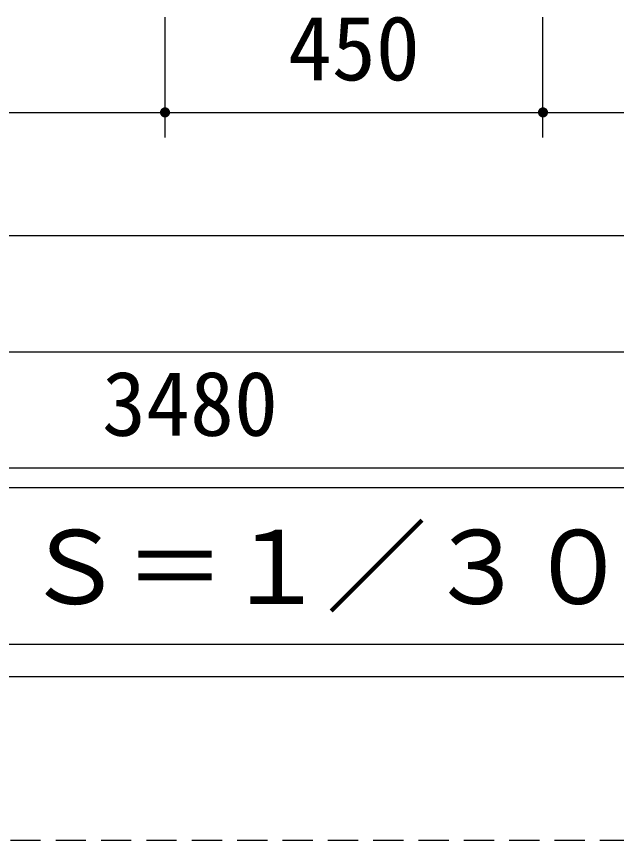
# Model space of a CAD drawing. Units: millimetres, scale not verified. Extents: x -8910 to 8910, y -6308 to 6308.
# Drawn here: x -4541 to -3826, y -5252 to -4271 of the extents above; entities that cross this region are included whole.
import ezdxf
from ezdxf.enums import TextEntityAlignment as Align

# ---------------------------------------------------------------- set-up
doc = ezdxf.new("R2010")
doc.units = ezdxf.units.MM
doc.header["$LTSCALE"] = 30
doc.linetypes.add('DASHED1', pattern=[1.8, 1.2, -0.6])
for name, color, linetype, lineweight in [('0-0_機器', 2, 'Continuous', 25), ('0-1_製作', 5, 'Continuous', 25), ('1-1_Axis_waku', 7, 'Continuous', 25)]:
    doc.layers.add(name, color=color, linetype=linetype, lineweight=lineweight)
doc.styles.add('ＭＳ ゴシック', font='')
doc.styles.get('ＭＳ ゴシック').set_extended_font_data('MS Gothic')

msp = doc.modelspace()

# ---------------------------------------------------------------- linework, layer by layer
at = {"layer": '0-0_機器'}
for p, q in [((-5093.85, -4385.02), (-4363.85, -4385.02)), ((-4363.85, -4385.02), (-3913.85, -4385.02)), ((-3913.85, -4385.02), (-3373.85, -4385.02)), ((-5973.85, -4531.35), (-3373.85, -4531.35)), ((-6073.85, -4670), (-3273.85, -4670)), ((-6073.85, -4808), (-2593.82, -4808))]:
    msp.add_line(p, q, dxfattribs=at)
at = {"layer": '0-0_機器', "color": 3}
msp.add_lwpolyline([(-3597.42, -5018.01), (-3597.42, -4831.7), (-5626.75, -4831.7), (-5626.75, -5018.01)], close=True, dxfattribs=at)
at = {"layer": '0-1_製作', "color": 2}
for p, q in [((-4363.85, -4415.02), (-4363.85, -4271.84)), ((-3913.85, -4415.02), (-3913.85, -4271.84))]:
    msp.add_line(p, q, dxfattribs=at)
at = {"layer": '0-1_製作'}
for points in [[(-4369.55, -4383.17), (-4363.85, -4385.02), (-4369.74, -4383.9)], [(-4369.28, -4382.47), (-4363.85, -4385.02), (-4369.55, -4383.17)], [(-4368.91, -4381.81), (-4363.85, -4385.02), (-4369.28, -4382.47)], [(-4368.47, -4381.2), (-4363.85, -4385.02), (-4368.91, -4381.81)], [(-4367.96, -4380.65), (-4363.85, -4385.02), (-4368.47, -4381.2)], [(-4367.96, -4380.65), (-4363.85, -4379.02), (-4363.85, -4385.02)], [(-4367.38, -4380.17), (-4363.85, -4379.02), (-4367.96, -4380.65)], [(-4366.74, -4379.76), (-4363.85, -4379.02), (-4367.38, -4380.17)], [(-4366.06, -4379.44), (-4363.85, -4379.02), (-4366.74, -4379.76)], [(-4365.34, -4379.21), (-4363.85, -4379.02), (-4366.06, -4379.44)], [(-4364.6, -4379.07), (-4363.85, -4379.02), (-4365.34, -4379.21)], [(-4363.85, -4379.02), (-4357.85, -4385.02), (-4363.85, -4385.02)], [(-4363.85, -4379.02), (-4357.9, -4384.27), (-4357.85, -4385.02)], [(-4363.47, -4379.03), (-4357.9, -4384.27), (-4363.85, -4379.02)], [(-4362.72, -4379.13), (-4357.9, -4384.27), (-4363.47, -4379.03)], [(-4362.72, -4379.13), (-4358.04, -4383.53), (-4357.9, -4384.27)], [(-4361.99, -4379.32), (-4358.04, -4383.53), (-4362.72, -4379.13)], [(-4361.99, -4379.32), (-4358.27, -4382.81), (-4358.04, -4383.53)], [(-4361.29, -4379.59), (-4358.27, -4382.81), (-4361.99, -4379.32)], [(-4361.29, -4379.59), (-4358.59, -4382.13), (-4358.27, -4382.81)], [(-4360.63, -4379.96), (-4358.59, -4382.13), (-4361.29, -4379.59)], [(-4360.63, -4379.96), (-4358.99, -4381.5), (-4358.59, -4382.13)], [(-4360.02, -4380.4), (-4358.99, -4381.5), (-4360.63, -4379.96)], [(-4360.02, -4380.4), (-4359.47, -4380.91), (-4358.99, -4381.5)], [(-3919.55, -4383.17), (-3913.85, -4385.02), (-3919.74, -4383.9)], [(-3919.28, -4382.47), (-3913.85, -4385.02), (-3919.55, -4383.17)], [(-3918.91, -4381.81), (-3913.85, -4385.02), (-3919.28, -4382.47)], [(-3918.47, -4381.2), (-3913.85, -4385.02), (-3918.91, -4381.81)], [(-3917.96, -4380.65), (-3913.85, -4385.02), (-3918.47, -4381.2)], [(-3917.96, -4380.65), (-3913.85, -4379.02), (-3913.85, -4385.02)], [(-3917.38, -4380.17), (-3913.85, -4379.02), (-3917.96, -4380.65)], [(-3916.74, -4379.76), (-3913.85, -4379.02), (-3917.38, -4380.17)], [(-3916.06, -4379.44), (-3913.85, -4379.02), (-3916.74, -4379.76)], [(-3915.34, -4379.21), (-3913.85, -4379.02), (-3916.06, -4379.44)], [(-3914.6, -4379.07), (-3913.85, -4379.02), (-3915.34, -4379.21)], [(-3913.85, -4379.02), (-3907.85, -4385.02), (-3913.85, -4385.02)], [(-3913.85, -4379.02), (-3907.9, -4384.27), (-3907.85, -4385.02)], [(-3913.47, -4379.03), (-3907.9, -4384.27), (-3913.85, -4379.02)], [(-3913.47, -4379.03), (-3908.04, -4383.53), (-3907.9, -4384.27)], [(-3912.72, -4379.13), (-3908.04, -4383.53), (-3913.47, -4379.03)], [(-3912.72, -4379.13), (-3908.27, -4382.81), (-3908.04, -4383.53)], [(-3911.99, -4379.32), (-3908.27, -4382.81), (-3912.72, -4379.13)], [(-3911.99, -4379.32), (-3908.59, -4382.13), (-3908.27, -4382.81)], [(-3911.29, -4379.59), (-3908.59, -4382.13), (-3911.99, -4379.32)], [(-3911.29, -4379.59), (-3908.99, -4381.5), (-3908.59, -4382.13)], [(-3910.63, -4379.96), (-3908.99, -4381.5), (-3911.29, -4379.59)], [(-3910.63, -4379.96), (-3909.47, -4380.91), (-3908.99, -4381.5)], [(-3910.02, -4380.4), (-3909.47, -4380.91), (-3910.63, -4379.96)], [(-4369.84, -4384.65), (-4363.85, -4385.02), (-4369.85, -4385.02)], [(-4369.85, -4385.02), (-4364.23, -4391.01), (-4369.8, -4385.77)], [(-4369.85, -4385.02), (-4363.85, -4391.02), (-4364.23, -4391.01)], [(-4369.85, -4385.02), (-4363.85, -4385.02), (-4363.85, -4391.02)], [(-4369.74, -4383.9), (-4363.85, -4385.02), (-4369.84, -4384.65)], [(-4369.8, -4385.77), (-4364.97, -4390.92), (-4369.66, -4386.51)], [(-4369.8, -4385.77), (-4364.23, -4391.01), (-4364.97, -4390.92)], [(-4369.66, -4386.51), (-4365.7, -4390.73), (-4369.43, -4387.23)], [(-4369.66, -4386.51), (-4364.97, -4390.92), (-4365.7, -4390.73)], [(-4369.43, -4387.23), (-4366.4, -4390.45), (-4369.11, -4387.91)], [(-4369.43, -4387.23), (-4365.7, -4390.73), (-4366.4, -4390.45)], [(-4369.11, -4387.91), (-4367.06, -4390.09), (-4368.7, -4388.55)], [(-4369.11, -4387.91), (-4366.4, -4390.45), (-4367.06, -4390.09)], [(-4368.7, -4388.55), (-4367.67, -4389.65), (-4368.22, -4389.13)], [(-4368.7, -4388.55), (-4367.06, -4390.09), (-4367.67, -4389.65)], [(-4363.85, -4385.02), (-4363.1, -4390.97), (-4363.85, -4391.02)], [(-4363.85, -4385.02), (-4362.36, -4390.83), (-4363.1, -4390.97)], [(-4363.85, -4385.02), (-4361.64, -4390.6), (-4362.36, -4390.83)], [(-4363.85, -4385.02), (-4360.96, -4390.28), (-4361.64, -4390.6)], [(-4363.85, -4385.02), (-4360.32, -4389.88), (-4360.96, -4390.28)], [(-4363.85, -4385.02), (-4359.74, -4389.4), (-4360.32, -4389.88)], [(-4363.85, -4385.02), (-4359.23, -4388.85), (-4359.74, -4389.4)], [(-4357.85, -4385.02), (-4359.23, -4388.85), (-4363.85, -4385.02)], [(-4357.85, -4385.02), (-4358.78, -4388.24), (-4359.23, -4388.85)], [(-4357.85, -4385.02), (-4358.42, -4387.58), (-4358.78, -4388.24)], [(-4357.85, -4385.02), (-4358.14, -4386.88), (-4358.42, -4387.58)], [(-4357.85, -4385.02), (-4357.95, -4386.15), (-4358.14, -4386.88)], [(-4357.85, -4385.02), (-4357.86, -4385.4), (-4357.95, -4386.15)], [(-3919.84, -4384.65), (-3913.85, -4385.02), (-3919.85, -4385.02)], [(-3919.85, -4385.02), (-3913.85, -4391.02), (-3919.8, -4385.77)], [(-3919.85, -4385.02), (-3913.85, -4385.02), (-3913.85, -4391.02)], [(-3919.74, -4383.9), (-3913.85, -4385.02), (-3919.84, -4384.65)], [(-3919.8, -4385.77), (-3914.23, -4391.01), (-3919.66, -4386.51)], [(-3919.8, -4385.77), (-3913.85, -4391.02), (-3914.23, -4391.01)], [(-3919.66, -4386.51), (-3914.97, -4390.92), (-3919.43, -4387.23)], [(-3919.66, -4386.51), (-3914.23, -4391.01), (-3914.97, -4390.92)], [(-3919.43, -4387.23), (-3915.7, -4390.73), (-3919.11, -4387.91)], [(-3919.43, -4387.23), (-3914.97, -4390.92), (-3915.7, -4390.73)], [(-3919.11, -4387.91), (-3916.4, -4390.45), (-3918.7, -4388.55)], [(-3919.11, -4387.91), (-3915.7, -4390.73), (-3916.4, -4390.45)], [(-3918.7, -4388.55), (-3917.06, -4390.09), (-3918.22, -4389.13)], [(-3918.7, -4388.55), (-3916.4, -4390.45), (-3917.06, -4390.09)], [(-3918.22, -4389.13), (-3917.06, -4390.09), (-3917.67, -4389.65)], [(-3913.85, -4385.02), (-3913.1, -4390.97), (-3913.85, -4391.02)], [(-3913.85, -4385.02), (-3912.36, -4390.83), (-3913.1, -4390.97)], [(-3913.85, -4385.02), (-3911.64, -4390.6), (-3912.36, -4390.83)], [(-3913.85, -4385.02), (-3910.96, -4390.28), (-3911.64, -4390.6)], [(-3913.85, -4385.02), (-3910.32, -4389.88), (-3910.96, -4390.28)], [(-3913.85, -4385.02), (-3909.74, -4389.4), (-3910.32, -4389.88)], [(-3913.85, -4385.02), (-3909.23, -4388.85), (-3909.74, -4389.4)], [(-3907.85, -4385.02), (-3909.23, -4388.85), (-3913.85, -4385.02)], [(-3907.85, -4385.02), (-3908.78, -4388.24), (-3909.23, -4388.85)], [(-3907.85, -4385.02), (-3908.42, -4387.58), (-3908.78, -4388.24)], [(-3907.85, -4385.02), (-3908.14, -4386.88), (-3908.42, -4387.58)], [(-3907.85, -4385.02), (-3907.95, -4386.15), (-3908.14, -4386.88)], [(-3907.85, -4385.02), (-3907.86, -4385.4), (-3907.95, -4386.15)]]:
    msp.add_solid(points, dxfattribs=at)
at = {"layer": '1-1_Axis_waku'}
msp.add_line((-7770, -5056.5), (8400, -5056.5), dxfattribs=at)
at = {"layer": '1-1_Axis_waku', "linetype": 'DASHED1'}
msp.add_line((240, -5251.5), (-7770, -5251.5), dxfattribs=at)

# ---------------------------------------------------------------- texts
at = {"layer": '0-0_機器', "color": 4, "style": 'ＭＳ ゴシック'}
for s, height, p in [('450', 76.98, (-4217.6, -4370.02)), ('3480', 76.98, (-4438.83, -4793)), ('Ｓ＝１／３０', 87.98, (-4531.95, -4996.31))]:
    msp.add_text(s, height=height, dxfattribs=at).set_placement(p, align=Align.BOTTOM_LEFT)

doc.saveas('drawing.dxf')
